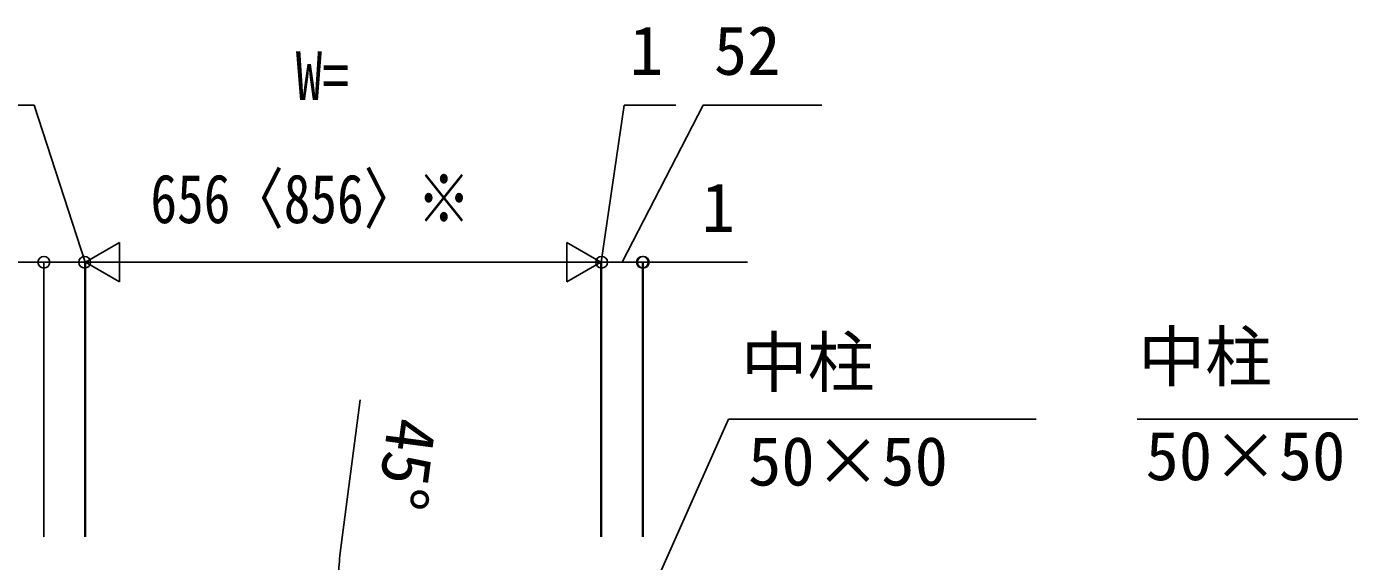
# Model space of a CAD drawing. Units: millimetres, scale not verified. Extents: x -4375 to 4375, y -6498 to 6472.
# Drawn here: x -1389 to 296, y 1620 to 2302 of the extents above; entities that cross this region are included whole.
import ezdxf
from ezdxf.enums import TextEntityAlignment as Align

# ---------------------------------------------------------------- set-up
doc = ezdxf.new("R2010")
doc.units = ezdxf.units.MM
doc.header["$LTSCALE"] = 30
doc.layers.add('0-6_YKK_D', color=6, linetype='Continuous')
doc.styles.add('ＭＳ ゴシック', font='')
doc.styles.get('ＭＳ ゴシック').set_extended_font_data('MS Gothic')

msp = doc.modelspace()

# ---------------------------------------------------------------- linework, layer by layer
at = {"layer": '0-6_YKK_D'}
for p, q in [((-1313.58, 2001.6), (-1270.28, 2026.6)), ((-1270.28, 1976.6), (-1270.28, 2026.6)), ((-657.58, 2001.6), (-700.88, 2026.6)), ((-700.88, 2026.6), (-700.88, 1976.6)), ((-1366.58, 1651.6), (-1366.58, 2002.6)), ((-1314.58, 2001.6), (-1344.58, 2001.6)), ((-1314.58, 1651.6), (-1314.58, 2002.6)), ((-1314.58, 1651.6), (-1314.58, 2002.6)), ((-1314.58, 2001.6), (-1313.58, 2001.6)), ((-1314.58, 2001.6), (-1313.58, 2001.6)), ((-1313.58, 1651.6), (-1313.58, 2002.6)), ((-1313.58, 1651.6), (-1313.58, 2002.6)), ((-1313.58, 2001.6), (-1283.58, 2001.6)), ((-1313.58, 2001.6), (-1270.28, 1976.6)), ((-1313.58, 2001.6), (-1226.98, 2001.6)), ((-1263.58, 2001.6), (-707.58, 2001.6)), ((-657.58, 2001.6), (-744.18, 2001.6)), ((-657.58, 2001.6), (-700.88, 1976.6)), ((-657.58, 2001.6), (-687.58, 2001.6)), ((-657.58, 1651.6), (-657.58, 2002.6)), ((-657.58, 1651.6), (-657.58, 2002.6)), ((-657.58, 2001.6), (-656.58, 2001.6)), ((-657.58, 2001.6), (-656.58, 2001.6)), ((-656.58, 1651.6), (-656.58, 2002.6)), ((-656.58, 1651.6), (-656.58, 2002.6)), ((-656.58, 2001.6), (-626.58, 2001.6)), ((-656.58, 2001.6), (-604.58, 2001.6)), ((-604.58, 2001.6), (-634.58, 2001.6)), ((-604.58, 1651.6), (-604.58, 2002.6)), ((-604.58, 1651.6), (-604.58, 2002.6)), ((-604.58, 2001.6), (-603.58, 2001.6)), ((-604.58, 2001.6), (-603.58, 2001.6)), ((-603.58, 1651.6), (-603.58, 2002.6)), ((-603.58, 2001.6), (-573.58, 2001.6)), ((-470.65, 2001.6), (-603.58, 2001.6)), ((-989.24, 1631.53), (-963.73, 1826.35))]:
    msp.add_line(p, q, dxfattribs=at)
for points in [[(-1314.08, 2001.6), (-1379.06, 2201.6), (-1444.65, 2201.6)], [(-657.08, 2001.6), (-627.71, 2201.6), (-562.12, 2201.6)], [(-630.58, 2001.6), (-527.43, 2201.6), (-376.35, 2201.6)], [(-1314.58, 2001.6), (-1366.58, 2001.6), (-1577.66, 2001.6)], [(-628.4, 1502.03), (-495.02, 1801.6), (-103.56, 1801.6)], [(568.69, 1495.66), (438.83, 1801.6), (25.37, 1801.6)]]:
    msp.add_lwpolyline(points, dxfattribs=at)
for centre in [(-1366.58, 2001.6), (-1314.58, 2001.6), (-1314.58, 2001.6), (-656.58, 2001.6), (-656.58, 2001.6), (-604.58, 2001.6), (-604.58, 2001.6), (-603.58, 2001.6)]:
    msp.add_circle(centre, 7.5, dxfattribs=at)
msp.add_arc((-760.58, 1601.6), 230.61, 172.54109, 180, dxfattribs=at)

# ---------------------------------------------------------------- texts
at = {"layer": '0-6_YKK_D', "style": 'ＭＳ ゴシック'}
for s, p in [('1', (-620.75, 2221.6)), ('52', (-513.71, 2221.6)), ('1', (-529.28, 2021.6)), ('中柱', (26.71, 1831.36)), ('中柱', (-479.29, 1824.51)), ('50×50', (35.89, 1705.26)), ('50×50', (-470.12, 1698.41))]:
    msp.add_text(s, height=62.32, dxfattribs=at).set_placement(p, align=Align.BOTTOM_LEFT)
at = {"layer": '0-6_YKK_D', "style": 'ＭＳ ゴシック', "width": 0.8}
for s, p in [('W=', (-1046.05, 2189.34)), ('656〈856〉※', (-1230.92, 2032.71))]:
    msp.add_text(s, height=62.32, dxfattribs=at).set_placement(p, align=Align.BOTTOM_LEFT)
at = {"layer": '0-6_YKK_D', "style": 'ＭＳ ゴシック'}
msp.add_text('45°', height=62.32, rotation=262.541, dxfattribs=at).set_placement((-945.93, 1808.23), align=Align.BOTTOM_LEFT)

doc.saveas('drawing.dxf')
